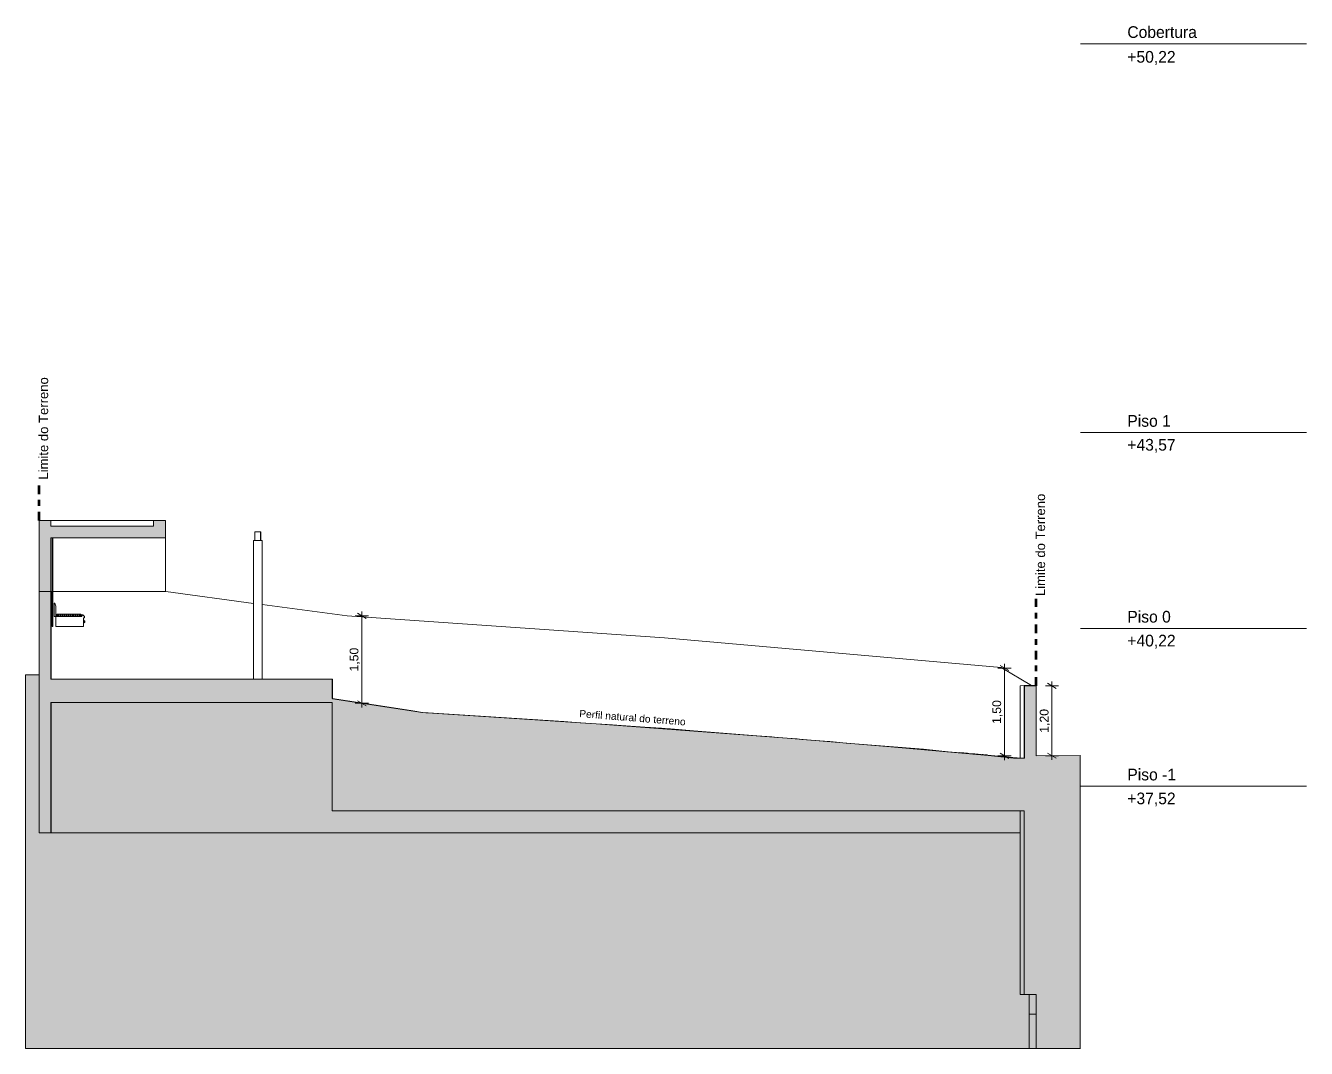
# Model space of a CAD drawing. Header units: metres. Extents: x -111189 to -108577, y -72951 to -72647.
# Drawn here: x -108676.54 to -108654.63, y -72951.18 to -72933.69 of the extents above; entities that cross this region are included whole.
import ezdxf

# ---------------------------------------------------------------- set-up
doc = ezdxf.new("R2010")
doc.units = ezdxf.units.M
doc.header["$MEASUREMENT"] = 0
doc.linetypes.add('Dot & Dashed Smaller', pattern=[0.36, 0.15, -0.09, 0.03, -0.09])
doc.linetypes.add('OTK - Traço Ponto', pattern=[0.2, 0.1, -0.05, 0, -0.05])
for name, color, linetype in [('00 - DESENHO 2D', 7, 'Continuous'), ('00 - TEXTO GERAL', 7, 'Continuous'), ('01 - TERRENO PROPOSTO', 7, 'Continuous'), ('02 - PASSEIOS', 7, 'Continuous'), ('03 - COBERTURA', 7, 'Continuous'), ('03 - LAJES', 7, 'Continuous'), ('05 - PAREDES..35', 7, 'Continuous'), ('05 - PILAR', 7, 'Continuous'), ('05 - VIGA', 7, 'Continuous'), ('07 - MUROS', 7, 'Continuous'), ('08 - EQUIPAMENTO AMOVIVEL', 7, 'Continuous'), ('12 - COTAS GERAIS', 7, 'Continuous')]:
    doc.layers.add(name, color=color, linetype=linetype)
doc.styles.add('ESTILO_GERADO_7', font='')
doc.styles.add('ESTILO_GERADO_8', font='')
doc.styles.get('ESTILO_GERADO_7').set_extended_font_data('Helvetica')
doc.styles.get('ESTILO_GERADO_8').set_extended_font_data('OPTIAgency-Gothic')
doc.dimstyles.new('ESTILO_GERADO__5', dxfattribs={"dimtxt": 0.15, "dimasz": 0.114, "dimexe": 0.18, "dimexo": 0.0625, "dimgap": 0, "dimtad": 1, "dimzin": 0, "dimdsep": 46, "dimtxsty": 'ESTILO_GERADO_7', "dimblk": 'ARROWHEAD_2', "dimblk1": 'ARROWHEAD_2', "dimblk2": 'ARROWHEAD_2', "dimcen": 0.09, "dimse1": 1, "dimse2": 1, "dimclrd": 7, "dimclre": 7, "dimclrt": 7, "dimadec": 0, "dimazin": 0, "dimtfac": 1, "dimtdec": 4, "dimtmove": 0, "dimatfit": 3, "dimfxl": 1, "dimtolj": 1, "dimtzin": 0, "dimarcsym": 0})
pattern_1 = [(0, (-108693.8047, -72943.99676), (0, 0.6), []), (90, (-108693.80468, -72943.99676), (-0.2265224, 0), [])]

# ---------------------------------------------------------------- blocks, each defined once
blk = doc.blocks.new('Corte Elem_2359_1', base_point=(-108834.759, -72943.997))
at = {"layer": '07 - MUROS', "color": 7, "linetype": 'Continuous', "lineweight": 13}
for p, q in [((-108676.305, -72943.368), (-108676.306, -72943.368)), ((-108676.104, -72943.368), (-108676.105, -72943.368)), ((-108676.104, -72943.368), (-108676.105, -72943.368)), ((-108676.104, -72943.368), (-108676.104, -72944.868)), ((-108676.074, -72943.368), (-108675.485, -72943.368)), ((-108676.104, -72945.268), (-108676.104, -72947.497)), ((-108676.105, -72947.497), (-108676.104, -72947.497)), ((-108676.104, -72947.497), (-108675.485, -72947.497))]:
    blk.add_line(p, q, dxfattribs=at)
at = {"layer": '07 - MUROS', "color": 7, "linetype": 'Continuous', "lineweight": 20}
for p, q in [((-108676.306, -72943.368), (-108676.306, -72947.497)), ((-108676.105, -72943.368), (-108676.306, -72943.368)), ((-108676.105, -72943.368), (-108676.105, -72944.868)), ((-108676.105, -72945.268), (-108676.105, -72947.497)), ((-108676.105, -72947.497), (-108676.306, -72947.497))]:
    blk.add_line(p, q, dxfattribs=at)
at = {"layer": '07 - MUROS', "color": 251, "linetype": 'Continuous', "lineweight": 13}
for p, q in [((-108675.485, -72943.368), (-108674.143, -72943.368)), ((-108674.143, -72943.368), (-108672.643, -72943.569)), ((-108672.492, -72943.589), (-108671.04, -72943.782)), ((-108671.04, -72943.782), (-108665.611, -72944.16)), ((-108665.611, -72944.16), (-108659.855, -72944.666)), ((-108659.855, -72944.666), (-108659.335, -72944.977)), ((-108675.485, -72947.497), (-108674.143, -72947.497)), ((-108674.143, -72947.497), (-108671.04, -72947.497)), ((-108671.04, -72947.497), (-108659.53, -72947.497))]:
    blk.add_line(p, q, dxfattribs=at)
blk = doc.blocks.new('Corte Elem_2360_1', base_point=(-108834.759, -72943.997))
at = {"layer": '02 - PASSEIOS', "linetype": 'Continuous', "lineweight": 13}
h = blk.add_hatch(dxfattribs=at)
h.set_pattern_fill('GRID_60X120_0001', color=251, style=0, pattern_type=2)
h.set_pattern_definition(pattern_1)
h.paths.add_polyline_path([(-108659.319, -72950.26), (-108659.383, -72950.26), (-108659.383, -72951.183), (-108659.319, -72951.183)])
h = blk.add_hatch(dxfattribs=at)
h.set_pattern_fill('GRID_60X120_0001', style=0, pattern_type=2)
h.set_pattern_definition(pattern_1)
h.paths.add_polyline_path([(-108659.319, -72951.183), (-108659.255, -72951.183), (-108659.255, -72950.26), (-108659.319, -72950.26)])
at = {"layer": '02 - PASSEIOS', "color": 7, "linetype": 'Continuous', "lineweight": 20}
for p, q in [((-108658.496, -72946.174), (-108659.255, -72946.176)), ((-108659.255, -72950.26), (-108659.255, -72951.183)), ((-108658.496, -72951.183), (-108659.255, -72951.183))]:
    blk.add_line(p, q, dxfattribs=at)
at = {"layer": '02 - PASSEIOS', "color": 251, "linetype": 'Continuous', "lineweight": 13}
blk.add_line((-108659.383, -72951.183), (-108659.319, -72951.183), dxfattribs=at)
at = {"layer": '02 - PASSEIOS', "color": 7, "linetype": 'Continuous', "lineweight": 13}
blk.add_line((-108659.319, -72951.183), (-108659.255, -72951.183), dxfattribs=at)
blk = doc.blocks.new('Corte Elem_2361_1', base_point=(-108834.759, -72943.997))
at = {"layer": '03 - LAJES', "color": 7, "linetype": 'Continuous', "lineweight": 20}
for p, q in [((-108671.294, -72944.868), (-108676.105, -72944.868)), ((-108671.294, -72944.868), (-108671.294, -72945.195)), ((-108671.294, -72945.268), (-108676.105, -72945.268))]:
    blk.add_line(p, q, dxfattribs=at)
at = {"layer": '03 - LAJES', "color": 7, "linetype": 'Continuous', "lineweight": 13}
blk.add_line((-108671.294, -72944.868), (-108671.292, -72944.868), dxfattribs=at)
at = {"layer": '03 - LAJES', "color": 251, "linetype": 'Continuous', "lineweight": 13}
for p in [(-108671.292, -72944.868), (-108671.292, -72945.195)]:
    blk.add_line(p, (-108671.292, -72944.868), dxfattribs=at)
blk = doc.blocks.new('Corte Elem_2362_1', base_point=(-108834.759, -72943.997))
at = {"layer": '07 - MUROS', "color": 251, "linetype": 'Continuous', "lineweight": 13}
for p, q in [((-108659.523, -72944.982), (-108659.53, -72944.983)), ((-108659.53, -72944.983), (-108659.53, -72946.215)), ((-108659.53, -72947.117), (-108659.53, -72947.497)), ((-108659.53, -72947.497), (-108659.53, -72950.26)), ((-108659.53, -72950.26), (-108659.523, -72950.26))]:
    blk.add_line(p, q, dxfattribs=at)
at = {"layer": '07 - MUROS', "color": 7, "linetype": 'Continuous', "lineweight": 13}
for p, q in [((-108659.459, -72944.977), (-108659.523, -72944.982)), ((-108659.523, -72950.26), (-108659.459, -72950.26))]:
    blk.add_line(p, q, dxfattribs=at)
at = {"layer": '07 - MUROS', "color": 7, "linetype": 'Continuous', "lineweight": 20}
for p, q in [((-108659.459, -72944.977), (-108659.459, -72946.217)), ((-108659.255, -72944.977), (-108659.255, -72946.176)), ((-108659.459, -72947.117), (-108659.459, -72950.26)), ((-108659.255, -72950.26), (-108659.459, -72950.26))]:
    blk.add_line(p, q, dxfattribs=at)
at = {"layer": '07 - MUROS', "color": 7, "linetype": 'Continuous', "lineweight": 20, "flags": 128}
blk.add_lwpolyline([(-108659.255, -72944.977), (-108659.26, -72944.977), (-108659.459, -72944.977)], dxfattribs=at)
blk = doc.blocks.new('Corte Elem_2363_1', base_point=(-108834.759, -72943.997))
at = {"layer": '05 - PILAR', "color": 7, "linetype": 'Continuous', "lineweight": 13}
for p, q in [((-108672.643, -72942.496), (-108672.619, -72942.496)), ((-108672.643, -72944.868), (-108672.643, -72942.496)), ((-108672.518, -72942.496), (-108672.493, -72942.496)), ((-108672.493, -72942.496), (-108672.492, -72942.496)), ((-108672.493, -72944.868), (-108672.493, -72942.496))]:
    blk.add_line(p, q, dxfattribs=at)
at = {"layer": '05 - PILAR', "color": 251, "linetype": 'Continuous', "lineweight": 13}
for p, q in [((-108672.492, -72943.589), (-108672.492, -72942.496)), ((-108672.492, -72942.496), (-108672.492, -72942.496)), ((-108672.492, -72944.868), (-108672.492, -72943.589))]:
    blk.add_line(p, q, dxfattribs=at)
blk = doc.blocks.new('Corte Elem_2364_1', base_point=(-108834.759, -72943.997))
at = {"layer": '05 - VIGA', "color": 7, "linetype": 'Continuous', "lineweight": 13}
for p, q in [((-108672.619, -72942.346), (-108672.619, -72942.496)), ((-108672.519, -72942.346), (-108672.619, -72942.346)), ((-108672.517, -72942.346), (-108672.519, -72942.346)), ((-108672.519, -72942.346), (-108672.519, -72942.496)), ((-108672.519, -72942.496), (-108672.619, -72942.496)), ((-108672.518, -72942.496), (-108672.519, -72942.496))]:
    blk.add_line(p, q, dxfattribs=at)
at = {"layer": '05 - VIGA', "color": 251, "linetype": 'Continuous', "lineweight": 13}
for p in [(-108672.517, -72942.496), (-108672.517, -72942.346)]:
    blk.add_line(p, (-108672.517, -72942.346), dxfattribs=at)
blk = doc.blocks.new('Corte Elem_2365_1', base_point=(-108834.759, -72943.997))
at = {"layer": '03 - COBERTURA', "color": 7, "linetype": 'Continuous', "lineweight": 20}
for p, q in [((-108676.306, -72942.301), (-108676.306, -72942.448)), ((-108674.349, -72942.248), (-108676.106, -72942.248)), ((-108674.149, -72942.301), (-108674.149, -72942.448)), ((-108674.149, -72942.448), (-108676.106, -72942.448))]:
    blk.add_line(p, q, dxfattribs=at)
at = {"layer": '03 - COBERTURA', "color": 251, "linetype": 'Continuous', "lineweight": 13}
for p, q in [((-108674.146, -72942.448), (-108674.146, -72942.301)), ((-108674.147, -72942.448), (-108674.147, -72942.448))]:
    blk.add_line(p, q, dxfattribs=at)
at = {"layer": '03 - COBERTURA', "color": 7, "linetype": 'Continuous', "lineweight": 13}
blk.add_line((-108674.149, -72942.448), (-108674.147, -72942.448), dxfattribs=at)
blk = doc.blocks.new('Corte Elem_2366_1', base_point=(-108834.759, -72943.997))
at = {"layer": '05 - VIGA', "color": 7, "linetype": 'Continuous', "lineweight": 13}
blk.add_line((-108675.485, -72942.151), (-108676.105, -72942.151), dxfattribs=at)
at = {"layer": '05 - VIGA', "color": 251, "linetype": 'Continuous', "lineweight": 13}
blk.add_line((-108674.349, -72942.151), (-108675.485, -72942.151), dxfattribs=at)
blk = doc.blocks.new('Corte Elem_2367_1', base_point=(-108834.759, -72943.997))
at = {"layer": '05 - VIGA', "color": 7, "linetype": 'Continuous', "lineweight": 13}
for p, q in [((-108674.349, -72942.151), (-108674.349, -72942.248)), ((-108674.149, -72942.151), (-108674.349, -72942.151)), ((-108674.149, -72942.151), (-108674.147, -72942.151)), ((-108674.149, -72942.151), (-108674.149, -72942.301))]:
    blk.add_line(p, q, dxfattribs=at)
at = {"layer": '05 - VIGA', "color": 251, "linetype": 'Continuous', "lineweight": 13}
for p, q in [((-108674.147, -72942.151), (-108674.146, -72942.151)), ((-108674.146, -72942.151), (-108674.146, -72942.301))]:
    blk.add_line(p, q, dxfattribs=at)
blk = doc.blocks.new('Corte Elem_2368_1', base_point=(-108834.759, -72943.997))
at = {"layer": '05 - PAREDES..35', "color": 7, "linetype": 'Continuous', "lineweight": 20}
for p, q in [((-108676.306, -72942.448), (-108676.306, -72943.368)), ((-108676.106, -72942.448), (-108676.106, -72943.368)), ((-108676.106, -72943.368), (-108676.306, -72943.368))]:
    blk.add_line(p, q, dxfattribs=at)
at = {"layer": '05 - PAREDES..35', "color": 7, "linetype": 'Continuous', "lineweight": 13}
for p, q in [((-108676.105, -72943.368), (-108676.105, -72942.448)), ((-108676.106, -72943.368), (-108676.105, -72943.368)), ((-108676.104, -72943.368), (-108676.086, -72943.368)), ((-108676.074, -72943.368), (-108675.485, -72943.368))]:
    blk.add_line(p, q, dxfattribs=at)
at = {"layer": '05 - PAREDES..35', "color": 251, "linetype": 'Continuous', "lineweight": 13}
for p, q in [((-108674.147, -72943.368), (-108674.147, -72942.448)), ((-108674.146, -72943.368), (-108674.146, -72942.448)), ((-108675.485, -72943.368), (-108674.147, -72943.368)), ((-108674.147, -72943.368), (-108674.146, -72943.368))]:
    blk.add_line(p, q, dxfattribs=at)
blk = doc.blocks.new('Corte Elem_2369_1', base_point=(-108834.759, -72943.997))
at = {"layer": '01 - TERRENO PROPOSTO', "color": 7, "linetype": 'Continuous', "lineweight": 20}
for p in [(-108671.294, -72945.268), (-108659.459, -72947.117)]:
    blk.add_line(p, (-108671.294, -72947.117), dxfattribs=at)
at = {"layer": '01 - TERRENO PROPOSTO', "color": 7, "linetype": 'Continuous', "lineweight": 13}
for p, q in [((-108669.75, -72945.436), (-108669.917, -72945.406)), ((-108669.754, -72945.436), (-108669.758, -72945.435)), ((-108660.49, -72946.129), (-108660.575, -72946.123)), ((-108660.49, -72946.129), (-108660.516, -72946.129)), ((-108660.49, -72946.129), (-108660.432, -72946.135)), ((-108660.257, -72946.154), (-108660.341, -72946.148)), ((-108660.302, -72946.144), (-108659.975, -72946.178)), ((-108660.257, -72946.154), (-108660.275, -72946.154)), ((-108660.257, -72946.154), (-108660.203, -72946.16)), ((-108660.17, -72946.156), (-108660.178, -72946.156)), ((-108660.101, -72946.163), (-108660.094, -72946.164)), ((-108659.918, -72946.184), (-108659.941, -72946.182)), ((-108659.918, -72946.184), (-108659.927, -72946.184)), ((-108659.918, -72946.184), (-108659.86, -72946.191)), ((-108659.58, -72946.214), (-108659.665, -72946.207)), ((-108659.58, -72946.214), (-108659.606, -72946.214)), ((-108659.58, -72946.214), (-108659.558, -72946.217)), ((-108659.522, -72946.217), (-108659.523, -72946.217))]:
    blk.add_line(p, q, dxfattribs=at)
at = {"layer": '01 - TERRENO PROPOSTO', "color": 251, "linetype": 'Continuous', "lineweight": 13}
for p, q in [((-108660.331, -72946.141), (-108660.759, -72946.107)), ((-108660.331, -72946.141), (-108659.53, -72946.215)), ((-108660.331, -72946.141), (-108660.302, -72946.144)), ((-108660.16, -72946.157), (-108660.17, -72946.156)), ((-108660.13, -72946.159), (-108660.101, -72946.163)), ((-108659.523, -72946.217), (-108659.53, -72946.215))]:
    blk.add_line(p, q, dxfattribs=at)
at = {"layer": '01 - TERRENO PROPOSTO', "color": 7, "linetype": 'Continuous', "lineweight": 20, "flags": 128}
blk.add_lwpolyline([(-108671.294, -72945.195), (-108670.396, -72945.334), (-108669.917, -72945.406), (-108669.761, -72945.435), (-108669.691, -72945.44), (-108669.656, -72945.442), (-108667.336, -72945.589), (-108667.053, -72945.612), (-108666.502, -72945.65), (-108666.352, -72945.66), (-108665.949, -72945.686), (-108665.664, -72945.706), (-108665.618, -72945.709), (-108665.601, -72945.71), (-108665.51, -72945.717), (-108665.37, -72945.728), (-108665.116, -72945.748), (-108664.031, -72945.833), (-108663.778, -72945.854), (-108663.682, -72945.862), (-108663.342, -72945.889), (-108663.262, -72945.896), (-108662.878, -72945.926), (-108662.786, -72945.935), (-108662.503, -72945.961), (-108661.181, -72946.066), (-108660.758, -72946.107), (-108660.629, -72946.12), (-108660.395, -72946.145), (-108659.975, -72946.178), (-108659.866, -72946.192), (-108659.765, -72946.202), (-108659.604, -72946.217), (-108659.459, -72946.217)], dxfattribs=at)
blk = doc.blocks.new('Corte Elem_2371_1', base_point=(-108834.759, -72943.997))
at = {"color": 7, "linetype": 'Continuous', "lineweight": 13}
for p, q in [((-108676.086, -72942.448), (-108676.086, -72943.968)), ((-108676.076, -72942.448), (-108676.086, -72942.448)), ((-108676.076, -72942.448), (-108676.074, -72942.448)), ((-108676.076, -72942.448), (-108676.076, -72943.968)), ((-108676.074, -72942.448), (-108676.074, -72943.968)), ((-108676.076, -72943.968), (-108676.086, -72943.968)), ((-108676.076, -72943.968), (-108676.074, -72943.968))]:
    blk.add_line(p, q, dxfattribs=at)
blk = doc.blocks.new('Corte Elem_2372_1', base_point=(-108834.759, -72943.997))
at = {"layer": '08 - EQUIPAMENTO AMOVIVEL', "color": 7, "linetype": 'Continuous', "lineweight": 13}
for p, q in [((-108676.051, -72943.568), (-108676.052, -72943.568)), ((-108676.051, -72943.793), (-108676.051, -72943.568)), ((-108676.037, -72943.568), (-108676.038, -72943.568)), ((-108676.037, -72943.568), (-108676.023, -72943.618)), ((-108676.023, -72943.618), (-108676.024, -72943.618)), ((-108676.023, -72943.618), (-108676.023, -72943.768)), ((-108676.051, -72943.793), (-108676.052, -72943.793)), ((-108676.005, -72943.768), (-108676.023, -72943.768)), ((-108676.023, -72943.768), (-108676.023, -72943.793)), ((-108676.023, -72943.968), (-108676.023, -72943.793)), ((-108676.005, -72943.756), (-108676.004, -72943.756)), ((-108676.005, -72943.793), (-108676.004, -72943.793)), ((-108676.004, -72943.756), (-108676.004, -72943.793)), ((-108676.004, -72943.793), (-108676.003, -72943.793)), ((-108676.004, -72943.793), (-108676.004, -72943.793)), ((-108676.003, -72943.793), (-108676.002, -72943.793)), ((-108676.002, -72943.793), (-108676.001, -72943.793)), ((-108676.001, -72943.793), (-108676, -72943.793)), ((-108676, -72943.793), (-108675.998, -72943.793)), ((-108675.998, -72943.793), (-108675.997, -72943.793)), ((-108675.997, -72943.793), (-108675.995, -72943.793)), ((-108675.995, -72943.793), (-108675.988, -72943.793)), ((-108675.995, -72943.793), (-108675.995, -72943.793)), ((-108675.987, -72943.756), (-108675.988, -72943.756)), ((-108675.987, -72943.793), (-108675.988, -72943.793)), ((-108675.987, -72943.756), (-108675.987, -72943.793)), ((-108675.975, -72943.756), (-108675.987, -72943.756)), ((-108675.975, -72943.756), (-108675.974, -72943.756)), ((-108675.975, -72943.793), (-108675.974, -72943.793)), ((-108675.974, -72943.756), (-108675.974, -72943.793)), ((-108675.974, -72943.793), (-108675.952, -72943.793)), ((-108675.951, -72943.756), (-108675.952, -72943.756)), ((-108675.951, -72943.793), (-108675.952, -72943.793)), ((-108675.939, -72943.756), (-108675.951, -72943.756)), ((-108675.939, -72943.756), (-108675.938, -72943.756)), ((-108675.939, -72943.793), (-108675.938, -72943.793)), ((-108675.938, -72943.756), (-108675.938, -72943.793)), ((-108675.938, -72943.793), (-108675.915, -72943.793)), ((-108675.915, -72943.756), (-108675.915, -72943.756)), ((-108675.903, -72943.756), (-108675.915, -72943.756)), ((-108675.915, -72943.793), (-108675.915, -72943.793)), ((-108675.903, -72943.756), (-108675.902, -72943.756)), ((-108675.903, -72943.793), (-108675.902, -72943.793)), ((-108675.902, -72943.756), (-108675.902, -72943.793)), ((-108675.902, -72943.793), (-108675.879, -72943.793)), ((-108675.879, -72943.756), (-108675.879, -72943.756)), ((-108675.867, -72943.756), (-108675.879, -72943.756)), ((-108675.879, -72943.793), (-108675.879, -72943.793)), ((-108675.867, -72943.756), (-108675.866, -72943.756)), ((-108675.867, -72943.793), (-108675.866, -72943.793)), ((-108675.866, -72943.756), (-108675.866, -72943.793)), ((-108675.866, -72943.793), (-108675.843, -72943.793)), ((-108675.83, -72943.756), (-108675.843, -72943.756)), ((-108675.843, -72943.756), (-108675.843, -72943.756)), ((-108675.843, -72943.793), (-108675.843, -72943.793)), ((-108675.83, -72943.756), (-108675.829, -72943.756)), ((-108675.83, -72943.793), (-108675.829, -72943.793)), ((-108675.829, -72943.756), (-108675.829, -72943.793)), ((-108675.829, -72943.793), (-108675.807, -72943.793)), ((-108675.806, -72943.756), (-108675.807, -72943.756)), ((-108675.806, -72943.793), (-108675.807, -72943.793)), ((-108675.794, -72943.756), (-108675.806, -72943.756)), ((-108675.794, -72943.756), (-108675.794, -72943.793)), ((-108675.794, -72943.756), (-108675.794, -72943.756)), ((-108675.794, -72943.793), (-108675.771, -72943.793)), ((-108675.794, -72943.793), (-108675.794, -72943.793)), ((-108675.77, -72943.756), (-108675.771, -72943.756)), ((-108675.77, -72943.793), (-108675.771, -72943.793)), ((-108675.758, -72943.756), (-108675.77, -72943.756)), ((-108675.758, -72943.756), (-108675.758, -72943.756)), ((-108675.758, -72943.756), (-108675.758, -72943.793)), ((-108675.758, -72943.793), (-108675.735, -72943.793)), ((-108675.758, -72943.793), (-108675.758, -72943.793)), ((-108675.734, -72943.756), (-108675.735, -72943.756)), ((-108675.734, -72943.793), (-108675.735, -72943.793)), ((-108675.722, -72943.756), (-108675.734, -72943.756)), ((-108675.722, -72943.756), (-108675.722, -72943.756)), ((-108675.722, -72943.756), (-108675.722, -72943.793)), ((-108675.722, -72943.793), (-108675.699, -72943.793)), ((-108675.722, -72943.793), (-108675.722, -72943.793)), ((-108675.698, -72943.756), (-108675.699, -72943.756)), ((-108675.698, -72943.793), (-108675.699, -72943.793)), ((-108675.686, -72943.756), (-108675.698, -72943.756)), ((-108675.686, -72943.756), (-108675.685, -72943.756)), ((-108675.686, -72943.793), (-108675.685, -72943.793)), ((-108675.685, -72943.756), (-108675.685, -72943.793)), ((-108675.685, -72943.793), (-108675.662, -72943.793)), ((-108675.65, -72943.756), (-108675.662, -72943.756)), ((-108675.662, -72943.756), (-108675.662, -72943.756)), ((-108675.662, -72943.793), (-108675.662, -72943.793)), ((-108675.65, -72943.756), (-108675.649, -72943.756)), ((-108675.65, -72943.793), (-108675.649, -72943.793)), ((-108675.649, -72943.756), (-108675.649, -72943.793)), ((-108675.649, -72943.793), (-108675.626, -72943.793)), ((-108675.614, -72943.756), (-108675.626, -72943.756)), ((-108675.626, -72943.756), (-108675.626, -72943.756)), ((-108675.626, -72943.793), (-108675.626, -72943.793)), ((-108675.614, -72943.756), (-108675.613, -72943.756)), ((-108675.614, -72943.793), (-108675.613, -72943.793)), ((-108675.613, -72943.756), (-108675.613, -72943.793)), ((-108675.613, -72943.793), (-108675.605, -72943.793)), ((-108675.605, -72943.793), (-108675.604, -72943.793)), ((-108675.604, -72943.793), (-108675.602, -72943.793)), ((-108675.602, -72943.793), (-108675.601, -72943.793)), ((-108675.601, -72943.793), (-108675.599, -72943.793)), ((-108675.599, -72943.793), (-108675.598, -72943.793)), ((-108675.598, -72943.793), (-108675.597, -72943.793)), ((-108675.597, -72943.793), (-108675.596, -72943.793)), ((-108675.595, -72943.756), (-108675.596, -72943.756)), ((-108675.595, -72943.793), (-108675.596, -72943.793)), ((-108675.596, -72943.793), (-108675.596, -72943.793)), ((-108675.595, -72943.756), (-108675.595, -72943.793)), ((-108675.577, -72943.768), (-108675.595, -72943.768)), ((-108675.576, -72943.768), (-108675.577, -72943.768)), ((-108675.576, -72943.793), (-108675.577, -72943.793)), ((-108675.576, -72943.793), (-108675.576, -72943.768)), ((-108675.576, -72943.793), (-108675.576, -72943.768)), ((-108675.576, -72943.793), (-108675.576, -72943.793)), ((-108675.562, -72943.768), (-108675.563, -72943.768)), ((-108675.562, -72943.768), (-108675.533, -72943.793)), ((-108675.547, -72943.818), (-108675.548, -72943.818)), ((-108675.548, -72943.857), (-108675.548, -72943.851)), ((-108675.542, -72943.856), (-108675.548, -72943.851)), ((-108675.548, -72943.872), (-108675.548, -72943.857)), ((-108675.548, -72943.89), (-108675.548, -72943.872)), ((-108675.548, -72943.905), (-108675.548, -72943.89)), ((-108675.548, -72943.911), (-108675.548, -72943.905)), ((-108675.542, -72943.906), (-108675.548, -72943.911)), ((-108675.547, -72943.818), (-108675.547, -72943.852)), ((-108675.547, -72943.91), (-108675.547, -72943.968)), ((-108675.542, -72943.861), (-108675.542, -72943.856)), ((-108675.542, -72943.856), (-108675.542, -72943.861)), ((-108675.542, -72943.873), (-108675.542, -72943.861)), ((-108675.542, -72943.865), (-108675.542, -72943.861)), ((-108675.536, -72943.861), (-108675.542, -72943.861)), ((-108675.542, -72943.861), (-108675.542, -72943.861)), ((-108675.542, -72943.875), (-108675.542, -72943.865)), ((-108675.542, -72943.889), (-108675.542, -72943.873)), ((-108675.542, -72943.887), (-108675.542, -72943.875)), ((-108675.542, -72943.897), (-108675.542, -72943.887)), ((-108675.542, -72943.901), (-108675.542, -72943.889)), ((-108675.542, -72943.901), (-108675.542, -72943.897)), ((-108675.542, -72943.906), (-108675.542, -72943.901)), ((-108675.536, -72943.901), (-108675.542, -72943.901)), ((-108675.542, -72943.901), (-108675.542, -72943.906)), ((-108675.542, -72943.901), (-108675.542, -72943.901)), ((-108675.537, -72943.865), (-108675.536, -72943.861)), ((-108675.537, -72943.875), (-108675.537, -72943.865)), ((-108675.537, -72943.887), (-108675.537, -72943.875)), ((-108675.537, -72943.897), (-108675.537, -72943.887)), ((-108675.536, -72943.901), (-108675.537, -72943.897)), ((-108675.536, -72943.861), (-108675.536, -72943.865)), ((-108675.536, -72943.865), (-108675.536, -72943.866)), ((-108675.536, -72943.896), (-108675.536, -72943.866)), ((-108675.536, -72943.866), (-108675.534, -72943.866)), ((-108675.528, -72943.896), (-108675.536, -72943.896)), ((-108675.536, -72943.896), (-108675.536, -72943.897)), ((-108675.536, -72943.897), (-108675.536, -72943.901)), ((-108675.533, -72943.793), (-108675.534, -72943.793)), ((-108675.533, -72943.818), (-108675.534, -72943.818)), ((-108675.534, -72943.866), (-108675.528, -72943.871)), ((-108675.534, -72943.866), (-108675.528, -72943.871)), ((-108675.534, -72943.866), (-108675.534, -72943.866)), ((-108675.533, -72943.793), (-108675.533, -72943.818)), ((-108675.528, -72943.871), (-108675.528, -72943.896)), ((-108675.528, -72943.871), (-108675.528, -72943.896)), ((-108675.528, -72943.871), (-108675.528, -72943.871)), ((-108675.528, -72943.896), (-108675.528, -72943.896)), ((-108676.023, -72943.968), (-108676.024, -72943.968)), ((-108675.547, -72943.968), (-108675.548, -72943.968))]:
    blk.add_line(p, q, dxfattribs=at)
at = {"layer": '08 - EQUIPAMENTO AMOVIVEL', "color": 7, "linetype": 'Continuous', "lineweight": 20}
for p, q in [((-108676.052, -72943.568), (-108676.052, -72943.793)), ((-108676.038, -72943.568), (-108676.052, -72943.568)), ((-108676.005, -72943.756), (-108676.005, -72943.793)), ((-108675.988, -72943.756), (-108676.005, -72943.756)), ((-108675.988, -72943.793), (-108675.988, -72943.756)), ((-108675.975, -72943.793), (-108675.988, -72943.793)), ((-108675.975, -72943.756), (-108675.975, -72943.793)), ((-108675.952, -72943.756), (-108675.975, -72943.756)), ((-108675.952, -72943.793), (-108675.952, -72943.756)), ((-108675.939, -72943.793), (-108675.952, -72943.793)), ((-108675.939, -72943.756), (-108675.939, -72943.793)), ((-108675.915, -72943.756), (-108675.939, -72943.756)), ((-108675.915, -72943.793), (-108675.915, -72943.756)), ((-108675.903, -72943.793), (-108675.915, -72943.793)), ((-108675.903, -72943.756), (-108675.903, -72943.793)), ((-108675.879, -72943.756), (-108675.903, -72943.756)), ((-108675.879, -72943.793), (-108675.879, -72943.756)), ((-108675.867, -72943.793), (-108675.879, -72943.793)), ((-108675.867, -72943.756), (-108675.867, -72943.793)), ((-108675.843, -72943.756), (-108675.867, -72943.756)), ((-108675.843, -72943.793), (-108675.843, -72943.756)), ((-108675.83, -72943.793), (-108675.843, -72943.793)), ((-108675.83, -72943.756), (-108675.83, -72943.793)), ((-108675.807, -72943.756), (-108675.83, -72943.756)), ((-108675.807, -72943.793), (-108675.807, -72943.756)), ((-108675.794, -72943.793), (-108675.807, -72943.793)), ((-108675.794, -72943.756), (-108675.794, -72943.793)), ((-108675.771, -72943.756), (-108675.794, -72943.756)), ((-108675.771, -72943.793), (-108675.771, -72943.756)), ((-108675.758, -72943.793), (-108675.771, -72943.793)), ((-108675.758, -72943.756), (-108675.758, -72943.793)), ((-108675.735, -72943.756), (-108675.758, -72943.756)), ((-108675.735, -72943.793), (-108675.735, -72943.756)), ((-108675.722, -72943.793), (-108675.735, -72943.793)), ((-108675.722, -72943.756), (-108675.722, -72943.793)), ((-108675.699, -72943.756), (-108675.722, -72943.756)), ((-108675.699, -72943.793), (-108675.699, -72943.756)), ((-108675.686, -72943.793), (-108675.699, -72943.793)), ((-108675.686, -72943.756), (-108675.686, -72943.793)), ((-108675.662, -72943.756), (-108675.686, -72943.756)), ((-108675.662, -72943.793), (-108675.662, -72943.756)), ((-108675.65, -72943.793), (-108675.662, -72943.793)), ((-108675.65, -72943.756), (-108675.65, -72943.793)), ((-108675.626, -72943.756), (-108675.65, -72943.756)), ((-108675.626, -72943.793), (-108675.626, -72943.756)), ((-108675.614, -72943.793), (-108675.626, -72943.793)), ((-108675.614, -72943.756), (-108675.614, -72943.793)), ((-108675.596, -72943.756), (-108675.614, -72943.756)), ((-108675.596, -72943.793), (-108675.596, -72943.756)), ((-108675.577, -72943.793), (-108675.596, -72943.793)), ((-108675.577, -72943.768), (-108675.577, -72943.793)), ((-108675.563, -72943.768), (-108675.577, -72943.768)), ((-108675.534, -72943.793), (-108675.563, -72943.768)), ((-108675.548, -72943.968), (-108675.548, -72943.818)), ((-108675.548, -72943.818), (-108675.534, -72943.818)), ((-108675.534, -72943.818), (-108675.534, -72943.793)), ((-108676.024, -72943.968), (-108675.548, -72943.968))]:
    blk.add_line(p, q, dxfattribs=at)
at = {"layer": '08 - EQUIPAMENTO AMOVIVEL', "color": 7, "linetype": 'Continuous', "lineweight": 20, "flags": 128}
for points in [[(-108676.024, -72943.968), (-108676.024, -72943.793), (-108676.024, -72943.618), (-108676.038, -72943.568)], [(-108676.052, -72943.793), (-108676.024, -72943.793), (-108676.005, -72943.793)]]:
    blk.add_lwpolyline(points, dxfattribs=at)
blk = doc.blocks.new('Corte Elem_2373_1', base_point=(-108834.759, -72943.997))
at = {"layer": '05 - VIGA', "color": 7, "linetype": 'Continuous', "lineweight": 13}
for p, q in [((-108676.306, -72942.151), (-108676.306, -72942.301)), ((-108676.106, -72942.151), (-108676.306, -72942.151)), ((-108676.105, -72942.151), (-108676.106, -72942.151)), ((-108676.106, -72942.151), (-108676.106, -72942.248)), ((-108676.105, -72942.248), (-108676.105, -72942.151))]:
    blk.add_line(p, q, dxfattribs=at)
blk = doc.blocks.new('*D3193', base_point=(-108834.759, -72943.997))
at = {"layer": '12 - COTAS GERAIS', "color": 7, "linetype": 'Continuous', "lineweight": 5, "transparency": 16777216}
for p, q in [((-108658.873, -72944.98), (-108659.098, -72944.98)), ((-108658.911, -72945.024), (-108659.061, -72944.937)), ((-108658.986, -72944.98), (-108658.986, -72944.907)), ((-108658.986, -72946.176), (-108658.986, -72944.98)), ((-108658.873, -72946.176), (-108659.098, -72946.176)), ((-108659.061, -72946.132), (-108658.911, -72946.219)), ((-108658.986, -72946.249), (-108658.986, -72946.176))]:
    blk.add_line(p, q, dxfattribs=at)
at = {"layer": '12 - COTAS GERAIS', "color": 7, "lineweight": 5, "transparency": 16777216, "insert": (-108659.016, -72945.784), "char_height": 0.15, "attachment_point": 7, "rotation": 90, "style": 'ESTILO_GERADO_7'}
blk.add_mtext('\\A1;{\\pql;\\fHelvetica|b0|i0|c0|p0;\\W1.000000;1,20}', dxfattribs=at)
blk = doc.blocks.new('ARROWHEAD_2')
at = {"color": 0, "linetype": 'Continuous', "lineweight": 0}
for p, q in [((0, 0), (-1, 0)), ((-0.38, -0.66), (0.38, 0.66))]:
    blk.add_line(p, q, dxfattribs=at)
blk = doc.blocks.new('*D3194', base_point=(-108834.759, -72943.997))
at = {"layer": '12 - COTAS GERAIS', "color": 7, "linetype": 'Continuous', "lineweight": 5, "transparency": 16777216}
for p, q in [((-108659.684, -72944.676), (-108659.909, -72944.676)), ((-108659.722, -72944.72), (-108659.872, -72944.633)), ((-108659.797, -72944.676), (-108659.797, -72944.603)), ((-108659.797, -72946.177), (-108659.797, -72944.676)), ((-108659.684, -72946.177), (-108659.909, -72946.177)), ((-108659.872, -72946.134), (-108659.722, -72946.221)), ((-108659.797, -72946.251), (-108659.797, -72946.177))]:
    blk.add_line(p, q, dxfattribs=at)
at = {"layer": '12 - COTAS GERAIS', "color": 7, "lineweight": 5, "transparency": 16777216, "insert": (-108659.827, -72945.633), "char_height": 0.15, "attachment_point": 7, "rotation": 90, "style": 'ESTILO_GERADO_7'}
blk.add_mtext('\\A1;{\\pql;\\fHelvetica|b0|i0|c0|p0;\\W1.000000;1,50}', dxfattribs=at)
blk = doc.blocks.new('*D3195', base_point=(-108834.759, -72943.997))
at = {"layer": '12 - COTAS GERAIS', "color": 7, "linetype": 'Continuous', "lineweight": 5, "transparency": 16777216}
for p, q in [((-108670.789, -72943.782), (-108670.789, -72943.709)), ((-108670.676, -72943.782), (-108670.901, -72943.782)), ((-108670.714, -72943.826), (-108670.864, -72943.739)), ((-108670.789, -72945.279), (-108670.789, -72943.782)), ((-108670.864, -72945.235), (-108670.714, -72945.322)), ((-108670.676, -72945.279), (-108670.901, -72945.279)), ((-108670.789, -72945.352), (-108670.789, -72945.279))]:
    blk.add_line(p, q, dxfattribs=at)
at = {"layer": '12 - COTAS GERAIS', "color": 7, "lineweight": 5, "transparency": 16777216, "insert": (-108670.819, -72944.736), "char_height": 0.15, "attachment_point": 7, "rotation": 90, "style": 'ESTILO_GERADO_7'}
blk.add_mtext('\\A1;{\\pql;\\fHelvetica|b0|i0|c0|p0;\\W1.000000;1,50}', dxfattribs=at)
blk = doc.blocks.new('Alçado - Muro 3 _STORY_MARKER', base_point=(-108834.759, -72943.997))
at = {"color": 7, "linetype": 'OTK - Traço Ponto', "lineweight": 5, "ltscale": 100}
for p, q in [((-108658.496, -72933.997), (-108658.396, -72933.997)), ((-108658.396, -72933.997), (-108658.296, -72933.997)), ((-108658.096, -72933.997), (-108658.296, -72933.997)), ((-108658.096, -72933.997), (-108657.696, -72933.997)), ((-108654.634, -72933.997), (-108657.696, -72933.997)), ((-108658.496, -72940.647), (-108658.396, -72940.647)), ((-108658.396, -72940.647), (-108658.296, -72940.647)), ((-108658.096, -72940.647), (-108658.296, -72940.647)), ((-108658.096, -72940.647), (-108657.696, -72940.647)), ((-108654.634, -72940.647), (-108657.696, -72940.647)), ((-108658.496, -72943.997), (-108658.396, -72943.997)), ((-108658.396, -72943.997), (-108658.296, -72943.997)), ((-108658.096, -72943.997), (-108658.296, -72943.997)), ((-108658.096, -72943.997), (-108657.696, -72943.997)), ((-108654.634, -72943.997), (-108657.696, -72943.997)), ((-108658.496, -72946.697), (-108658.396, -72946.697)), ((-108658.396, -72946.697), (-108658.296, -72946.697)), ((-108658.096, -72946.697), (-108658.296, -72946.697)), ((-108658.096, -72946.697), (-108657.696, -72946.697)), ((-108654.634, -72946.697), (-108657.696, -72946.697))]:
    blk.add_line(p, q, dxfattribs=at)
at = {"color": 7, "lineweight": 5, "char_height": 0.2, "attachment_point": 1, "style": 'ESTILO_GERADO_8'}
for s, insert, line_spacing_factor in [('\\A1;{\\pql;\\pt0;\\fOPTIAgency-Gothic|b0|i0|c0|p0;\\W1.000000;\\fOPTIAgency-Gothic|b0|i0|c0|p0;\\W1.000000;\\fOPTIAgency-Gothic|b0|i0|c0|p0;\\W1.000000;Cobertura\\P\\pql;\\pt0;\\fOPTIAgency-Gothic|b0|i0|c0|p0;\\W1.000000;+50,22}', (-108657.696, -72933.696), 1.270205), ('\\A1;{\\pql;\\pt0;\\fOPTIAgency-Gothic|b0|i0|c0|p0;\\W1.000000;\\fOPTIAgency-Gothic|b0|i0|c0|p0;\\W1.000000;\\fOPTIAgency-Gothic|b0|i0|c0|p0;\\W1.000000;Piso 1\\P\\pql;\\pt0;\\fOPTIAgency-Gothic|b0|i0|c0|p0;\\W1.000000;+43,57}', (-108657.696, -72940.348), 1.225093), ('\\A1;{\\pql;\\pt0;\\fOPTIAgency-Gothic|b0|i0|c0|p0;\\W1.000000;\\fOPTIAgency-Gothic|b0|i0|c0|p0;\\W1.000000;\\fOPTIAgency-Gothic|b0|i0|c0|p0;\\W1.000000;Piso 0\\P\\pql;\\pt0;\\fOPTIAgency-Gothic|b0|i0|c0|p0;\\W1.000000;+40,22}', (-108657.696, -72943.698), 1.225093), ('\\A1;{\\pql;\\pt0;\\fOPTIAgency-Gothic|b0|i0|c0|p0;\\W1.000000;\\fOPTIAgency-Gothic|b0|i0|c0|p0;\\W1.000000;\\fOPTIAgency-Gothic|b0|i0|c0|p0;\\W1.000000;Piso -1\\P\\pql;\\pt0;\\fOPTIAgency-Gothic|b0|i0|c0|p0;\\W1.000000;+37,52}', (-108657.696, -72946.398), 1.225093)]:
    blk.add_mtext(s, dxfattribs=dict(at, insert=insert, line_spacing_factor=line_spacing_factor))

msp = doc.modelspace()

# ---------------------------------------------------------------- hatches: boundary and pattern name
at = {"layer": '00 - DESENHO 2D', "linetype": 'Continuous', "lineweight": 13}
msp.add_hatch(color=251, dxfattribs=at).paths.add_polyline_path([(-108676.1, -72944.868), (-108671.292, -72944.868), (-108671.292, -72945.203), (-108669.754, -72945.436), (-108666.778, -72945.631), (-108663.512, -72945.875), (-108661.742, -72946.021), (-108660.078, -72946.17), (-108659.642, -72946.217), (-108659.453, -72946.217), (-108659.453, -72944.98), (-108659.255, -72944.98), (-108659.254, -72946.176), (-108658.505, -72946.174), (-108658.505, -72951.183), (-108676.539, -72951.183), (-108676.539, -72944.793), (-108676.306, -72944.793), (-108676.305, -72942.151), (-108676.105, -72942.151), (-108676.105, -72942.248), (-108674.349, -72942.248), (-108674.349, -72942.151), (-108674.149, -72942.151), (-108674.149, -72942.448), (-108676.107, -72942.448)])

# ---------------------------------------------------------------- linework, layer by layer
at = {"layer": '00 - DESENHO 2D', "color": 1, "linetype": 'Dot & Dashed Smaller', "lineweight": 80}
for p, q in [((-108676.305, -72942.151), (-108676.305, -72941.5)), ((-108659.255, -72944.98), (-108659.255, -72943.493))]:
    msp.add_line(p, q, dxfattribs=at)
at = {"layer": '00 - DESENHO 2D', "color": 7, "linetype": 'Continuous', "lineweight": 13, "flags": 128}
msp.add_lwpolyline([(-108676.1, -72944.868), (-108671.292, -72944.868), (-108671.292, -72945.203), (-108669.754, -72945.436), (-108666.778, -72945.631), (-108663.512, -72945.875), (-108661.742, -72946.021), (-108660.078, -72946.17), (-108659.642, -72946.217), (-108659.453, -72946.217), (-108659.453, -72944.98), (-108659.255, -72944.98), (-108659.254, -72946.176), (-108658.505, -72946.174), (-108658.505, -72951.183), (-108676.539, -72951.183), (-108676.539, -72944.793), (-108676.306, -72944.793), (-108676.305, -72942.151), (-108676.105, -72942.151), (-108676.105, -72942.248), (-108674.349, -72942.248), (-108674.349, -72942.151), (-108674.149, -72942.151), (-108674.149, -72942.448), (-108676.107, -72942.448)], close=True, dxfattribs=at)

# ---------------------------------------------------------------- block references
at = {"linetype": 'Continuous', "lineweight": 0}
msp.add_blockref('Alçado - Muro 3 _STORY_MARKER', (-108834.759, -72943.997), dxfattribs=at)
at = {"lineweight": 0}
msp.add_blockref('Corte Elem_2371_1', (-108834.759, -72943.997), dxfattribs=at)
at = {"layer": '01 - TERRENO PROPOSTO', "lineweight": 0}
msp.add_blockref('Corte Elem_2369_1', (-108834.759, -72943.997), dxfattribs=at)
at = {"layer": '02 - PASSEIOS', "lineweight": 0}
msp.add_blockref('Corte Elem_2360_1', (-108834.759, -72943.997), dxfattribs=at)
at = {"layer": '03 - COBERTURA', "lineweight": 0}
msp.add_blockref('Corte Elem_2365_1', (-108834.759, -72943.997), dxfattribs=at)
at = {"layer": '03 - LAJES', "lineweight": 0}
msp.add_blockref('Corte Elem_2361_1', (-108834.759, -72943.997), dxfattribs=at)
at = {"layer": '05 - PAREDES..35', "lineweight": 0}
msp.add_blockref('Corte Elem_2368_1', (-108834.759, -72943.997), dxfattribs=at)
at = {"layer": '05 - PILAR', "lineweight": 0}
msp.add_blockref('Corte Elem_2363_1', (-108834.759, -72943.997), dxfattribs=at)
at = {"layer": '05 - VIGA', "lineweight": 0}
for name in ['Corte Elem_2373_1', 'Corte Elem_2366_1', 'Corte Elem_2367_1', 'Corte Elem_2364_1']:
    msp.add_blockref(name, (-108834.759, -72943.997), dxfattribs=at)
at = {"layer": '07 - MUROS', "lineweight": 0}
for name in ['Corte Elem_2359_1', 'Corte Elem_2362_1']:
    msp.add_blockref(name, (-108834.759, -72943.997), dxfattribs=at)
at = {"layer": '08 - EQUIPAMENTO AMOVIVEL', "lineweight": 0}
msp.add_blockref('Corte Elem_2372_1', (-108834.759, -72943.997), dxfattribs=at)

# ---------------------------------------------------------------- texts
at = {"layer": '00 - TEXTO GERAL', "color": 7, "linetype": 'Continuous', "lineweight": 5, "char_height": 0.16, "attachment_point": 1, "rotation": 90, "style": 'ESTILO_GERADO_7'}
for insert in [(-108676.313, -72941.452), (-108659.263, -72943.445)]:
    msp.add_mtext('\\A1;{\\pql;\\fHelvetica|b0|i0|c0|p0;\\W1.000000;Limite d\\fHelvetica|b0|i0|c0|p0;\\W1.000000;o Terreno}', dxfattribs=dict(at, insert=insert))
at = {"layer": '00 - TEXTO GERAL', "color": 252, "linetype": 'Continuous', "lineweight": 9, "insert": (-108667.064, -72945.39), "char_height": 0.125, "attachment_point": 1, "rotation": 355.454, "style": 'ESTILO_GERADO_7'}
msp.add_mtext('\\A1;{\\pql;\\fHelvetica|b0|i0|c0|p0;\\W1.000000;Perfil natural do terreno}', dxfattribs=at)

# ---------------------------------------------------------------- dimensions: what is measured, and where the dimension line sits
at = {"layer": '12 - COTAS GERAIS', "color": 7, "linetype": 'Continuous', "lineweight": 5}
for base, p1, p2, picture, middle in [((-108670.789, -72943.782), (-108670.795, -72945.279), (-108671.04, -72943.782), '*D3195', (-108670.894, -72944.542)), ((-108659.797, -72944.676), (-108659.797, -72946.177), (-108659.797, -72944.676), '*D3194', (-108659.902, -72945.439)), ((-108658.986, -72944.98), (-108659.254, -72946.176), (-108659.255, -72944.98), '*D3193', (-108659.091, -72945.59))]:
    dim = msp.add_linear_dim(base=base, p1=p1, p2=p2, angle=90, dimstyle='ESTILO_GERADO__5', dxfattribs=at)
    dim.commit()
    dim.dimension.update_dxf_attribs({"geometry": picture, "text_midpoint": middle, "dimtype": 160, "text_rotation": 90})

doc.saveas('drawing.dxf')
